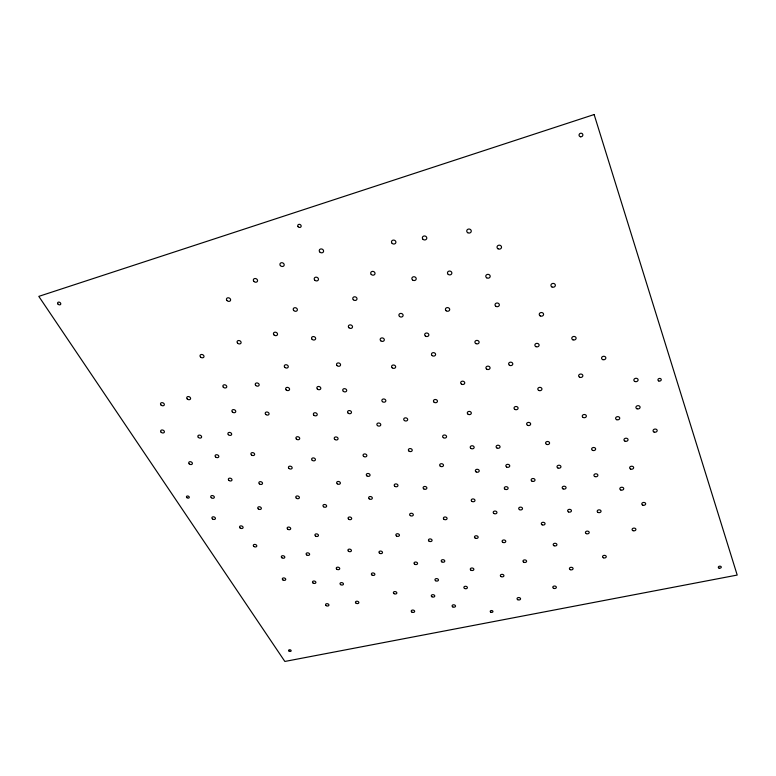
<?xml version="1.0" encoding="UTF-8"?>
<svg xmlns="http://www.w3.org/2000/svg" width="776" height="776" viewBox="0 0 776 776"><rect width="100%" height="100%" fill="white"/><g stroke="black" fill="none" stroke-linecap="round" stroke-linejoin="round"><path stroke-width="1.16" d="M594.135 114.547L38.8 296.374L284.85 661.453L737.2 575.064L594.135 114.547M452.806 606.919A1.746 1.203 6.5 0 0 455.531 606.202A1.746 1.203 6.5 0 0 453.058 604.863A1.746 1.203 6.5 0 0 452.806 606.919M422.988 239.309A2.25 1.998 11.8 0 0 426.732 238.581A2.25 1.998 11.8 0 0 423.997 236.001A2.25 1.998 11.8 0 0 422.988 239.309M392.152 243.392A2.241 1.969 15.4 0 0 395.847 242.675A2.241 1.969 15.4 0 0 393.092 240.114A2.241 1.969 15.4 0 0 392.152 243.392M467.695 232.684A2.27 2.027 5.9 0 0 471.265 231.296A2.27 2.027 5.9 0 0 468.064 229.182A2.27 2.027 5.9 0 0 467.695 232.684M497.94 248.756A2.26 1.998 1.9 0 0 501.519 247.399A2.26 1.998 1.9 0 0 498.367 245.323A2.26 1.998 1.9 0 0 497.94 248.756M551.94 286.955A2.231 1.921 -3.1 0 0 555.364 285.374A2.231 1.921 -3.1 0 0 552.105 283.638A2.231 1.921 -3.1 0 0 551.94 286.955M411.852 612.07A1.727 1.174 8.2 0 0 414.636 611.556A1.727 1.174 8.2 0 0 412.328 610.082A1.727 1.174 8.2 0 0 411.852 612.07M654.071 432.067A2.085 1.6 -5.5 0 0 657.185 430.554A2.085 1.6 -5.5 0 0 654.061 429.303A2.085 1.6 -5.5 0 0 654.071 432.067M212.44 518.902A1.833 1.28 17.5 0 0 215.408 518.717A1.833 1.28 17.5 0 0 213.177 516.806A1.833 1.28 17.5 0 0 212.44 518.902M642.751 505.157A1.969 1.445 -3 0 0 645.69 503.818A1.969 1.445 -3 0 0 642.722 502.664A1.969 1.445 -3 0 0 642.751 505.157M633.061 530.697A1.93 1.387 -2.1 0 0 635.922 529.416A1.93 1.387 -2.1 0 0 633.012 528.301A1.93 1.387 -2.1 0 0 633.061 530.697M501.073 576.587A1.804 1.271 4.4 0 0 503.934 575.821A1.804 1.271 4.4 0 0 501.432 574.415A1.804 1.271 4.4 0 0 501.073 576.587M620.81 490.005A1.979 1.474 -2.3 0 0 623.749 488.637A1.979 1.474 -2.3 0 0 620.742 487.464A1.979 1.474 -2.3 0 0 620.81 490.005M280.379 265.586A2.212 1.853 23.8 0 0 284.065 265.528A2.212 1.853 23.8 0 0 281.746 262.695A2.212 1.853 23.8 0 0 280.379 265.586M553.589 588.324A1.814 1.261 2.2 0 0 556.373 587.374A1.814 1.261 2.2 0 0 553.725 586.152A1.814 1.261 2.2 0 0 553.589 588.324M273.889 334.815A2.105 1.688 20.6 0 0 277.41 334.786A2.105 1.688 20.6 0 0 275.189 332.176A2.105 1.688 20.6 0 0 273.889 334.815M603.35 557.779A1.872 1.329 -0.3 0 0 606.269 556.761A1.872 1.329 -0.3 0 0 603.573 555.49A1.872 1.329 -0.3 0 0 603.35 557.779M625.01 441.175A2.056 1.571 -3.7 0 0 628.056 439.691A2.056 1.571 -3.7 0 0 624.952 438.45A2.056 1.571 -3.7 0 0 625.01 441.175M630.665 469.082A2.018 1.513 -3.3 0 0 633.662 467.656A2.018 1.513 -3.3 0 0 630.616 466.454A2.018 1.513 -3.3 0 0 630.665 469.082M471.042 448.489A1.969 1.523 5.6 0 0 474.146 447.51A1.969 1.523 5.6 0 0 471.371 445.86A1.969 1.523 5.6 0 0 471.042 448.489M636.96 408.777A2.105 1.649 -5.3 0 0 640.103 407.216A2.105 1.649 -5.3 0 0 636.921 405.926A2.105 1.649 -5.3 0 0 636.96 408.777M226.815 300.36A2.163 1.736 24.8 0 0 230.424 300.622A2.163 1.736 24.8 0 0 228.367 297.771A2.163 1.736 24.8 0 0 226.815 300.36M592.505 450.332A2.018 1.552 -1.7 0 0 595.648 449.1A2.018 1.552 -1.7 0 0 592.728 447.655A2.018 1.552 -1.7 0 0 592.505 450.332M237.534 343.108A2.095 1.649 22.2 0 0 240.996 343.089A2.095 1.649 22.2 0 0 238.746 340.519A2.095 1.649 22.2 0 0 237.534 343.108M586.268 533.626A1.901 1.377 0.1 0 0 589.217 532.569A1.901 1.377 0.1 0 0 586.472 531.25A1.901 1.377 0.1 0 0 586.268 533.626M568.488 511.927A1.921 1.416 0.6 0 0 571.456 510.831A1.921 1.416 0.6 0 0 568.653 509.483A1.921 1.416 0.6 0 0 568.488 511.927M200.499 356.989A2.076 1.6 23.3 0 0 203.904 356.97A2.076 1.6 23.3 0 0 201.624 354.457A2.076 1.6 23.3 0 0 200.499 356.989M517.728 599.702A1.775 1.232 3.8 0 0 520.56 598.965A1.775 1.232 3.8 0 0 518.106 597.598A1.775 1.232 3.8 0 0 517.728 599.702M306.695 554.937A1.785 1.251 13 0 0 309.595 554.568A1.785 1.251 13 0 0 307.306 552.851A1.785 1.251 13 0 0 306.695 554.937M431.902 596.754A1.756 1.212 7.4 0 0 434.744 596.22A1.756 1.212 7.4 0 0 432.426 594.707A1.756 1.212 7.4 0 0 431.902 596.754M598.053 512.441A1.94 1.416 -0.8 0 0 601.06 511.335A1.94 1.416 -0.8 0 0 598.277 509.987A1.94 1.416 -0.8 0 0 598.053 512.441M523.674 562.202A1.833 1.3 3.3 0 0 526.594 561.407A1.833 1.3 3.3 0 0 524.062 559.971A1.833 1.3 3.3 0 0 523.674 562.202M464.591 588.47A1.775 1.242 6 0 0 467.385 587.723A1.775 1.242 6 0 0 464.882 586.346A1.775 1.242 6 0 0 464.591 588.47M570.253 569.671A1.843 1.3 1.3 0 0 573.095 568.682A1.843 1.3 1.3 0 0 570.418 567.421A1.843 1.3 1.3 0 0 570.253 569.671M616.678 419.69A2.076 1.62 -3.8 0 0 619.752 418.157A2.076 1.62 -3.8 0 0 616.6 416.887A2.076 1.62 -3.8 0 0 616.678 419.69M232.344 411.94A1.988 1.504 19.7 0 0 235.652 411.949A1.988 1.504 19.7 0 0 233.489 409.592A1.988 1.504 19.7 0 0 232.344 411.94M554.064 545.751A1.872 1.339 1.7 0 0 556.935 544.713A1.872 1.339 1.7 0 0 554.2 543.423A1.872 1.339 1.7 0 0 554.064 545.751M340.567 584.609A1.746 1.203 11.3 0 0 343.428 584.27A1.746 1.203 11.3 0 0 341.217 582.621A1.746 1.203 11.3 0 0 340.567 584.609M471.032 570.244A1.804 1.271 5.7 0 0 473.864 569.468A1.804 1.271 5.7 0 0 471.333 568.061A1.804 1.271 5.7 0 0 471.032 570.244M509.444 365.253A2.105 1.727 2.4 0 0 512.79 364.128A2.105 1.727 2.4 0 0 509.871 362.295A2.105 1.727 2.4 0 0 509.444 365.253M255.663 385.381A2.027 1.571 19.5 0 0 259.048 385.371A2.027 1.571 19.5 0 0 256.875 382.937A2.027 1.571 19.5 0 0 255.663 385.381M211.285 497.717A1.862 1.319 18 0 0 214.302 497.523A1.862 1.319 18 0 0 212.032 495.554A1.862 1.319 18 0 0 211.285 497.717M160.991 404.994A1.998 1.474 22.9 0 0 164.26 405.004A1.998 1.474 22.9 0 0 162.009 402.647A1.998 1.474 22.9 0 0 160.991 404.994M634.923 381.511A2.144 1.707 -6 0 0 638.115 379.871A2.144 1.707 -6 0 0 634.884 378.552A2.144 1.707 -6 0 0 634.923 381.511M366.883 475.872A1.911 1.436 11.4 0 0 370.016 475.416A1.911 1.436 11.4 0 0 367.63 473.496A1.911 1.436 11.4 0 0 366.883 475.872M425.413 336.076A2.115 1.765 9.5 0 0 428.827 335.174A2.115 1.765 9.5 0 0 426.024 333.079A2.115 1.765 9.5 0 0 425.413 336.076M594.804 476.551A1.988 1.494 -1.3 0 0 597.889 475.378A1.988 1.494 -1.3 0 0 595.027 473.961A1.988 1.494 -1.3 0 0 594.804 476.551M253.81 546.42A1.794 1.242 15.3 0 0 256.749 546.255A1.794 1.242 15.3 0 0 254.606 544.403A1.794 1.242 15.3 0 0 253.81 546.42M379.619 553.269A1.804 1.28 9.9 0 0 382.49 552.677A1.804 1.28 9.9 0 0 380.056 551.096A1.804 1.28 9.9 0 0 379.619 553.269M336.813 569.225A1.775 1.232 11.6 0 0 339.704 568.866A1.775 1.232 11.6 0 0 337.453 567.178A1.775 1.232 11.6 0 0 336.813 569.225M281.93 557.789A1.775 1.232 14 0 0 284.792 557.42A1.775 1.232 14 0 0 282.483 555.713A1.775 1.232 14 0 0 281.93 557.789M506.621 467.006A1.959 1.494 3.5 0 0 509.735 466.056A1.959 1.494 3.5 0 0 507.009 464.436A1.959 1.494 3.5 0 0 506.621 467.006M602.68 359.598A2.153 1.756 -4.7 0 0 605.852 357.911A2.153 1.756 -4.7 0 0 602.574 356.562A2.153 1.756 -4.7 0 0 602.68 359.598M253.8 281.319A2.183 1.794 24.5 0 0 257.428 281.281A2.183 1.794 24.5 0 0 255.1 278.497A2.183 1.794 24.5 0 0 253.8 281.319M353.293 299.711A2.153 1.814 16.6 0 0 356.902 299.371A2.153 1.814 16.6 0 0 354.457 296.791A2.153 1.814 16.6 0 0 353.293 299.711M313.038 583.009A1.746 1.203 12.4 0 0 315.871 582.669A1.746 1.203 12.4 0 0 313.64 581.02A1.746 1.203 12.4 0 0 313.038 583.009M293.638 310.419A2.134 1.756 20.5 0 0 297.237 310.39A2.134 1.756 20.5 0 0 294.996 307.694A2.134 1.756 20.5 0 0 293.638 310.419M161.117 432.222A1.959 1.426 21.9 0 0 164.328 432.232A1.959 1.426 21.9 0 0 162.116 429.962A1.959 1.426 21.9 0 0 161.117 432.222M448.237 274.394A2.212 1.921 8 0 0 451.836 273.394A2.212 1.921 8 0 0 448.926 271.134A2.212 1.921 8 0 0 448.237 274.394M284.821 367.378A2.056 1.63 18.7 0 0 288.206 367.087A2.056 1.63 18.7 0 0 285.791 364.73A2.056 1.63 18.7 0 0 284.821 367.378M314.629 280.01A2.183 1.843 20.6 0 0 318.315 279.961A2.183 1.843 20.6 0 0 316.065 277.158A2.183 1.843 20.6 0 0 314.629 280.01M258.262 508.891A1.843 1.319 15.9 0 0 261.299 508.707A1.843 1.319 15.9 0 0 259.097 506.757A1.843 1.319 15.9 0 0 258.262 508.891M319.673 251.88A2.221 1.901 21.9 0 0 323.427 251.822A2.221 1.901 21.9 0 0 321.138 248.921A2.221 1.901 21.9 0 0 319.673 251.88M394.033 593.65A1.746 1.203 9 0 0 396.837 593.106A1.746 1.203 9 0 0 394.489 591.603A1.746 1.203 9 0 0 394.033 593.65M371.219 274.403A2.192 1.882 16.1 0 0 374.915 274.035A2.192 1.882 16.1 0 0 372.441 271.377A2.192 1.882 16.1 0 0 371.219 274.403M348.87 327.695A2.115 1.746 15.9 0 0 352.42 327.375A2.115 1.746 15.9 0 0 350.005 324.882A2.115 1.746 15.9 0 0 348.87 327.695M563.066 488.899A1.95 1.465 0.6 0 0 566.073 487.755A1.95 1.465 0.6 0 0 563.231 486.368A1.95 1.465 0.6 0 0 563.066 488.899M228.871 480.373A1.882 1.368 17.8 0 0 231.956 480.169A1.882 1.368 17.8 0 0 229.667 478.152A1.882 1.368 17.8 0 0 228.871 480.373M356.116 603.243A1.727 1.174 10.5 0 0 358.851 602.719A1.727 1.174 10.5 0 0 356.504 601.245A1.727 1.174 10.5 0 0 356.116 603.243M486.678 277.808A2.212 1.921 3.7 0 0 490.18 276.508A2.212 1.921 3.7 0 0 487.076 274.5A2.212 1.921 3.7 0 0 486.678 277.808M189.16 463.835A1.911 1.377 19.8 0 0 192.312 463.864A1.911 1.377 19.8 0 0 190.188 461.681A1.911 1.377 19.8 0 0 189.16 463.835M557.905 467.986A1.979 1.504 0.6 0 0 560.951 466.803A1.979 1.504 0.6 0 0 558.06 465.387A1.979 1.504 0.6 0 0 557.905 467.986M546.508 444.338A2.008 1.552 0.9 0 0 549.583 443.106A2.008 1.552 0.9 0 0 546.643 441.651A2.008 1.552 0.9 0 0 546.508 444.338M240.075 527.942A1.814 1.271 16.2 0 0 243.053 527.767A1.814 1.271 16.2 0 0 240.861 525.876A1.814 1.271 16.2 0 0 240.075 527.942M583.174 417.478A2.066 1.62 -1.8 0 0 586.375 416.178A2.066 1.62 -1.8 0 0 583.387 414.675A2.066 1.62 -1.8 0 0 583.174 417.478M579.585 377.204A2.115 1.707 -2.6 0 0 582.863 375.817A2.115 1.707 -2.6 0 0 579.788 374.236A2.115 1.707 -2.6 0 0 579.585 377.204M187.21 398.932A2.008 1.504 22.1 0 0 190.508 398.932A2.008 1.504 22.1 0 0 188.277 396.555A2.008 1.504 22.1 0 0 187.21 398.932M435.579 580.729A1.775 1.242 7.3 0 0 438.459 580.176A1.775 1.242 7.3 0 0 436.112 578.634A1.775 1.242 7.3 0 0 435.579 580.729M538.767 390.435A2.076 1.668 0.6 0 0 541.949 389.086A2.076 1.668 0.6 0 0 538.893 387.544A2.076 1.668 0.6 0 0 538.767 390.435M540.241 315.929A2.183 1.843 -1.1 0 0 543.588 314.416A2.183 1.843 -1.1 0 0 540.387 312.738A2.183 1.843 -1.1 0 0 540.241 315.929M198.307 437.344A1.95 1.436 20.3 0 0 201.527 437.363A1.95 1.436 20.3 0 0 199.364 435.094A1.95 1.436 20.3 0 0 198.307 437.344M542.162 524.838A1.891 1.387 2.1 0 0 545.062 523.761A1.891 1.387 2.1 0 0 542.288 522.442A1.891 1.387 2.1 0 0 542.162 524.838M493.963 513.528A1.891 1.397 4.4 0 0 496.95 512.664A1.891 1.397 4.4 0 0 494.312 511.142A1.891 1.397 4.4 0 0 493.963 513.528M495.893 306.326A2.183 1.862 3 0 0 499.346 305.084A2.183 1.862 3 0 0 496.31 303.135A2.183 1.862 3 0 0 495.893 306.326M380.793 340.81A2.095 1.736 13 0 0 384.265 340.208A2.095 1.736 13 0 0 381.656 337.929A2.095 1.736 13 0 0 380.793 340.81M312.097 339.316A2.095 1.707 18.1 0 0 315.58 339.005A2.095 1.707 18.1 0 0 313.155 336.551A2.095 1.707 18.1 0 0 312.097 339.316M372.053 575.074A1.765 1.232 10.1 0 0 374.876 574.512A1.765 1.232 10.1 0 0 372.47 572.979A1.765 1.232 10.1 0 0 372.053 575.074M323.582 506.767A1.853 1.348 13.1 0 0 326.609 506.35A1.853 1.348 13.1 0 0 324.242 504.507A1.853 1.348 13.1 0 0 323.582 506.767M317.365 389.048A2.027 1.6 16 0 0 320.73 388.766A2.027 1.6 16 0 0 318.383 386.467A2.027 1.6 16 0 0 317.365 389.048M502.829 542.346A1.853 1.339 4.1 0 0 505.768 541.522A1.853 1.339 4.1 0 0 503.188 540.048A1.853 1.339 4.1 0 0 502.829 542.346M475.242 538.146A1.853 1.339 5.5 0 0 478.152 537.312A1.853 1.339 5.5 0 0 475.552 535.838A1.853 1.339 5.5 0 0 475.242 538.146M441.835 561.872A1.804 1.28 7 0 0 444.764 561.3A1.804 1.28 7 0 0 442.388 559.719A1.804 1.28 7 0 0 441.835 561.872M505.06 489.258A1.93 1.445 3.7 0 0 508.115 488.346A1.93 1.445 3.7 0 0 505.438 486.775A1.93 1.445 3.7 0 0 505.06 489.258M215.534 456.909A1.921 1.406 19 0 0 218.725 456.928A1.921 1.406 19 0 0 216.62 454.717A1.921 1.406 19 0 0 215.534 456.909M475.775 343.564A2.124 1.765 5 0 0 479.122 342.391A2.124 1.765 5 0 0 476.144 340.528A2.124 1.765 5 0 0 475.775 343.564M228.328 434.657A1.95 1.455 19.1 0 0 231.578 434.676A1.95 1.455 19.1 0 0 229.444 432.397A1.95 1.455 19.1 0 0 228.328 434.657M572.95 339.839A2.173 1.794 -3.1 0 0 576.112 338.113A2.173 1.794 -3.1 0 0 572.775 336.735A2.173 1.794 -3.1 0 0 572.95 339.839M527.564 425.316A2.027 1.591 1.8 0 0 530.658 424.045A2.027 1.591 1.8 0 0 527.67 422.561A2.027 1.591 1.8 0 0 527.564 425.316M532.035 481.207A1.95 1.474 2.2 0 0 535.013 480.053A1.95 1.474 2.2 0 0 532.142 478.666A1.95 1.474 2.2 0 0 532.035 481.207M315.493 536.032A1.814 1.29 13 0 0 318.432 535.644A1.814 1.29 13 0 0 316.113 533.888A1.814 1.29 13 0 0 315.493 536.032M535.857 346.63A2.144 1.775 0 0 0 539.126 345.184A2.144 1.775 0 0 0 535.983 343.564A2.144 1.775 0 0 0 535.857 346.63M287.741 529.232A1.824 1.29 14.3 0 0 290.68 528.844A1.824 1.29 14.3 0 0 288.323 527.069A1.824 1.29 14.3 0 0 287.741 529.232M399.514 316.433A2.134 1.804 12.1 0 0 403.054 315.803A2.134 1.804 12.1 0 0 400.426 313.446A2.134 1.804 12.1 0 0 399.514 316.433M259.368 483.865A1.882 1.368 16.4 0 0 262.472 483.661A1.882 1.368 16.4 0 0 260.222 481.644A1.882 1.368 16.4 0 0 259.368 483.865M296.364 498.231A1.862 1.358 14.5 0 0 299.371 497.814A1.862 1.358 14.5 0 0 296.975 495.961A1.862 1.358 14.5 0 0 296.364 498.231M519.464 509.628A1.901 1.406 3.1 0 0 522.5 508.755A1.901 1.406 3.1 0 0 519.872 507.213A1.901 1.406 3.1 0 0 519.464 509.628M486.765 369.201A2.085 1.707 4.2 0 0 490.063 368.076A2.085 1.707 4.2 0 0 487.144 366.262A2.085 1.707 4.2 0 0 486.765 369.201M414.656 564.22A1.794 1.271 8.3 0 0 417.546 563.638A1.794 1.271 8.3 0 0 415.15 562.067A1.794 1.271 8.3 0 0 414.656 564.22M223.313 387.195A2.027 1.552 21 0 0 226.67 387.195A2.027 1.552 21 0 0 224.458 384.77A2.027 1.552 21 0 0 223.313 387.195M412.502 279.913A2.192 1.891 11.8 0 0 416.149 279.234A2.192 1.891 11.8 0 0 413.472 276.77A2.192 1.891 11.8 0 0 412.502 279.913M514.827 409.389A2.047 1.63 2.5 0 0 518.087 408.341A2.047 1.63 2.5 0 0 515.254 406.605A2.047 1.63 2.5 0 0 514.827 409.389M446.161 310.769A2.153 1.833 7.9 0 0 449.673 309.837A2.153 1.833 7.9 0 0 446.83 307.665A2.153 1.833 7.9 0 0 446.161 310.769M429.099 541.192A1.833 1.319 7.7 0 0 432.057 540.591A1.833 1.319 7.7 0 0 429.632 538.961A1.833 1.319 7.7 0 0 429.099 541.192M286.169 389.93A2.018 1.581 17.8 0 0 289.506 389.659A2.018 1.581 17.8 0 0 287.13 387.37A2.018 1.581 17.8 0 0 286.169 389.93M251.434 454.93A1.921 1.426 17.5 0 0 254.586 454.707A1.921 1.426 17.5 0 0 252.278 452.612A1.921 1.426 17.5 0 0 251.434 454.93M444.027 519.328A1.862 1.368 7 0 0 447.054 518.698A1.862 1.368 7 0 0 444.6 517.02A1.862 1.368 7 0 0 444.027 519.328M265.761 414.462A1.988 1.513 18.1 0 0 269.02 414.209A1.988 1.513 18.1 0 0 266.663 411.998A1.988 1.513 18.1 0 0 265.761 414.462M461.516 384.159A2.056 1.668 6.2 0 0 464.746 383.063A2.056 1.668 6.2 0 0 461.846 381.288A2.056 1.668 6.2 0 0 461.516 384.159M496.902 447.965A1.979 1.533 4 0 0 500.045 446.976A1.979 1.533 4 0 0 497.29 445.327A1.979 1.533 4 0 0 496.902 447.965M410.32 515.613A1.862 1.368 8.7 0 0 413.317 514.983A1.862 1.368 8.7 0 0 410.834 513.305A1.862 1.368 8.7 0 0 410.32 515.613M472.002 501.442A1.901 1.416 5.6 0 0 474.99 500.559A1.901 1.416 5.6 0 0 472.322 499.017A1.901 1.416 5.6 0 0 472.002 501.442M476.154 471.934A1.94 1.474 5.3 0 0 479.219 470.993A1.94 1.474 5.3 0 0 476.483 469.393A1.94 1.474 5.3 0 0 476.154 471.934M343.361 391.356A2.027 1.6 14.4 0 0 346.659 390.813A2.027 1.6 14.4 0 0 344.108 388.679A2.027 1.6 14.4 0 0 343.361 391.356M313.853 415.209A1.988 1.542 15.5 0 0 317.161 414.956A1.988 1.542 15.5 0 0 314.852 412.735A1.988 1.542 15.5 0 0 313.853 415.209M468.141 414.277A2.018 1.6 5.7 0 0 471.323 413.239A2.018 1.6 5.7 0 0 468.471 411.522A2.018 1.6 5.7 0 0 468.141 414.277M443.329 437.654A1.979 1.542 7.3 0 0 446.549 436.907A1.979 1.542 7.3 0 0 443.94 435.045A1.979 1.542 7.3 0 0 443.329 437.654M334.854 439.468A1.95 1.494 13.8 0 0 338.035 438.974A1.95 1.494 13.8 0 0 335.562 436.966A1.95 1.494 13.8 0 0 334.854 439.468M296.413 439.1A1.95 1.484 15.8 0 0 299.643 438.857A1.95 1.484 15.8 0 0 297.363 436.704A1.95 1.484 15.8 0 0 296.413 439.1M288.944 468.432A1.911 1.416 15.5 0 0 292.106 468.219A1.911 1.416 15.5 0 0 289.865 466.153A1.911 1.416 15.5 0 0 288.944 468.432M312.272 460.343A1.921 1.445 14.5 0 0 315.386 459.877A1.921 1.445 14.5 0 0 312.932 457.927A1.921 1.445 14.5 0 0 312.272 460.343M440.331 466.24A1.94 1.484 7.4 0 0 443.474 465.542A1.94 1.484 7.4 0 0 440.913 463.747A1.94 1.484 7.4 0 0 440.331 466.24M432.193 355.621A2.085 1.727 8.6 0 0 435.579 354.758A2.085 1.727 8.6 0 0 432.814 352.702A2.085 1.727 8.6 0 0 432.193 355.621M423.783 488.909A1.901 1.426 8.2 0 0 426.858 488.24A1.901 1.426 8.2 0 0 424.336 486.494A1.901 1.426 8.2 0 0 423.783 488.909M348.618 519.202A1.843 1.339 11.7 0 0 351.635 518.804A1.843 1.339 11.7 0 0 349.316 516.991A1.843 1.339 11.7 0 0 348.618 519.202M396.497 535.993A1.833 1.319 9.3 0 0 399.436 535.392A1.833 1.319 9.3 0 0 396.982 533.762A1.833 1.319 9.3 0 0 396.497 535.993M377.466 425.578A1.979 1.542 11.5 0 0 380.735 425.073A1.979 1.542 11.5 0 0 378.271 423.027A1.979 1.542 11.5 0 0 377.466 425.578M392.2 367.814A2.066 1.678 11.6 0 0 395.615 367.242A2.066 1.678 11.6 0 0 393.073 365.03A2.066 1.678 11.6 0 0 392.2 367.814M337.259 483.807A1.891 1.406 12.8 0 0 340.344 483.37A1.891 1.406 12.8 0 0 337.948 481.469A1.891 1.406 12.8 0 0 337.259 483.807M369.201 498.832A1.872 1.387 11 0 0 372.296 498.405A1.872 1.387 11 0 0 369.948 496.543A1.872 1.387 11 0 0 369.201 498.832M337.026 365.593A2.056 1.659 15.5 0 0 340.47 365.302A2.056 1.659 15.5 0 0 338.113 362.925A2.056 1.659 15.5 0 0 337.026 365.593M434.153 402.278A2.027 1.62 8.1 0 0 437.431 401.483A2.027 1.62 8.1 0 0 434.754 399.543A2.027 1.62 8.1 0 0 434.153 402.278M394.906 486.377A1.901 1.426 9.8 0 0 397.952 485.698A1.901 1.426 9.8 0 0 395.401 483.962A1.901 1.426 9.8 0 0 394.906 486.377M404.451 420.563A1.988 1.562 9.9 0 0 407.662 419.797A1.988 1.562 9.9 0 0 404.985 417.905A1.988 1.562 9.9 0 0 404.451 420.563M382.471 401.648A2.018 1.6 11.6 0 0 385.798 401.114A2.018 1.6 11.6 0 0 383.295 399A2.018 1.6 11.6 0 0 382.471 401.648M348.181 413.181A1.988 1.562 13.6 0 0 351.441 412.657A1.988 1.562 13.6 0 0 348.928 410.582A1.988 1.562 13.6 0 0 348.181 413.181M363.634 456.395A1.93 1.474 11.8 0 0 366.805 455.919A1.93 1.474 11.8 0 0 364.39 453.95A1.93 1.474 11.8 0 0 363.634 456.395M409.078 451.176A1.95 1.504 9.3 0 0 412.221 450.449A1.95 1.504 9.3 0 0 409.612 448.625A1.95 1.504 9.3 0 0 409.078 451.176M282.9 579.934A1.746 1.193 13.6 0 0 285.714 579.594A1.746 1.193 13.6 0 0 283.444 577.936A1.746 1.193 13.6 0 0 282.9 579.934M348.453 551.232A1.794 1.271 11.3 0 0 351.392 550.863A1.794 1.271 11.3 0 0 349.132 549.127A1.794 1.271 11.3 0 0 348.453 551.232M326.114 605.6A1.717 1.164 11.6 0 0 328.908 605.27A1.717 1.164 11.6 0 0 326.725 603.679A1.717 1.164 11.6 0 0 326.114 605.6M57.89 303.969A1.707 1.261 30.4 0 0 60.654 304.347A1.707 1.261 30.4 0 0 59.025 302.106A1.707 1.261 30.4 0 0 57.89 303.969M289.07 651.122A1.29 0.834 12.4 0 0 291.145 650.909A1.29 0.834 12.4 0 0 289.487 649.745A1.29 0.834 12.4 0 0 289.07 651.122M186.841 497.629A1.455 1.018 18.9 0 0 189.218 497.581A1.455 1.018 18.9 0 0 187.52 495.99A1.455 1.018 18.9 0 0 186.841 497.629M658.785 380.977A1.688 1.339 -7.4 0 0 661.268 379.639A1.688 1.339 -7.4 0 0 658.698 378.669A1.688 1.339 -7.4 0 0 658.785 380.977M719.051 568.119A1.504 1.028 -4.7 0 0 721.292 567.13A1.504 1.028 -4.7 0 0 719.051 566.335A1.504 1.028 -4.7 0 0 719.051 568.119M580.506 136.77A1.93 1.785 -18.4 0 0 582.795 134.413A1.93 1.785 -18.4 0 0 579.565 133.831A1.93 1.785 -18.4 0 0 580.506 136.77M490.81 612.196A1.368 0.931 5 0 0 492.954 611.614A1.368 0.931 5 0 0 491.024 610.586A1.368 0.931 5 0 0 490.81 612.196M298.062 226.67A1.775 1.523 25.3 0 0 301.04 226.689A1.775 1.523 25.3 0 0 299.274 224.322A1.775 1.523 25.3 0 0 298.062 226.67"/></g></svg>
